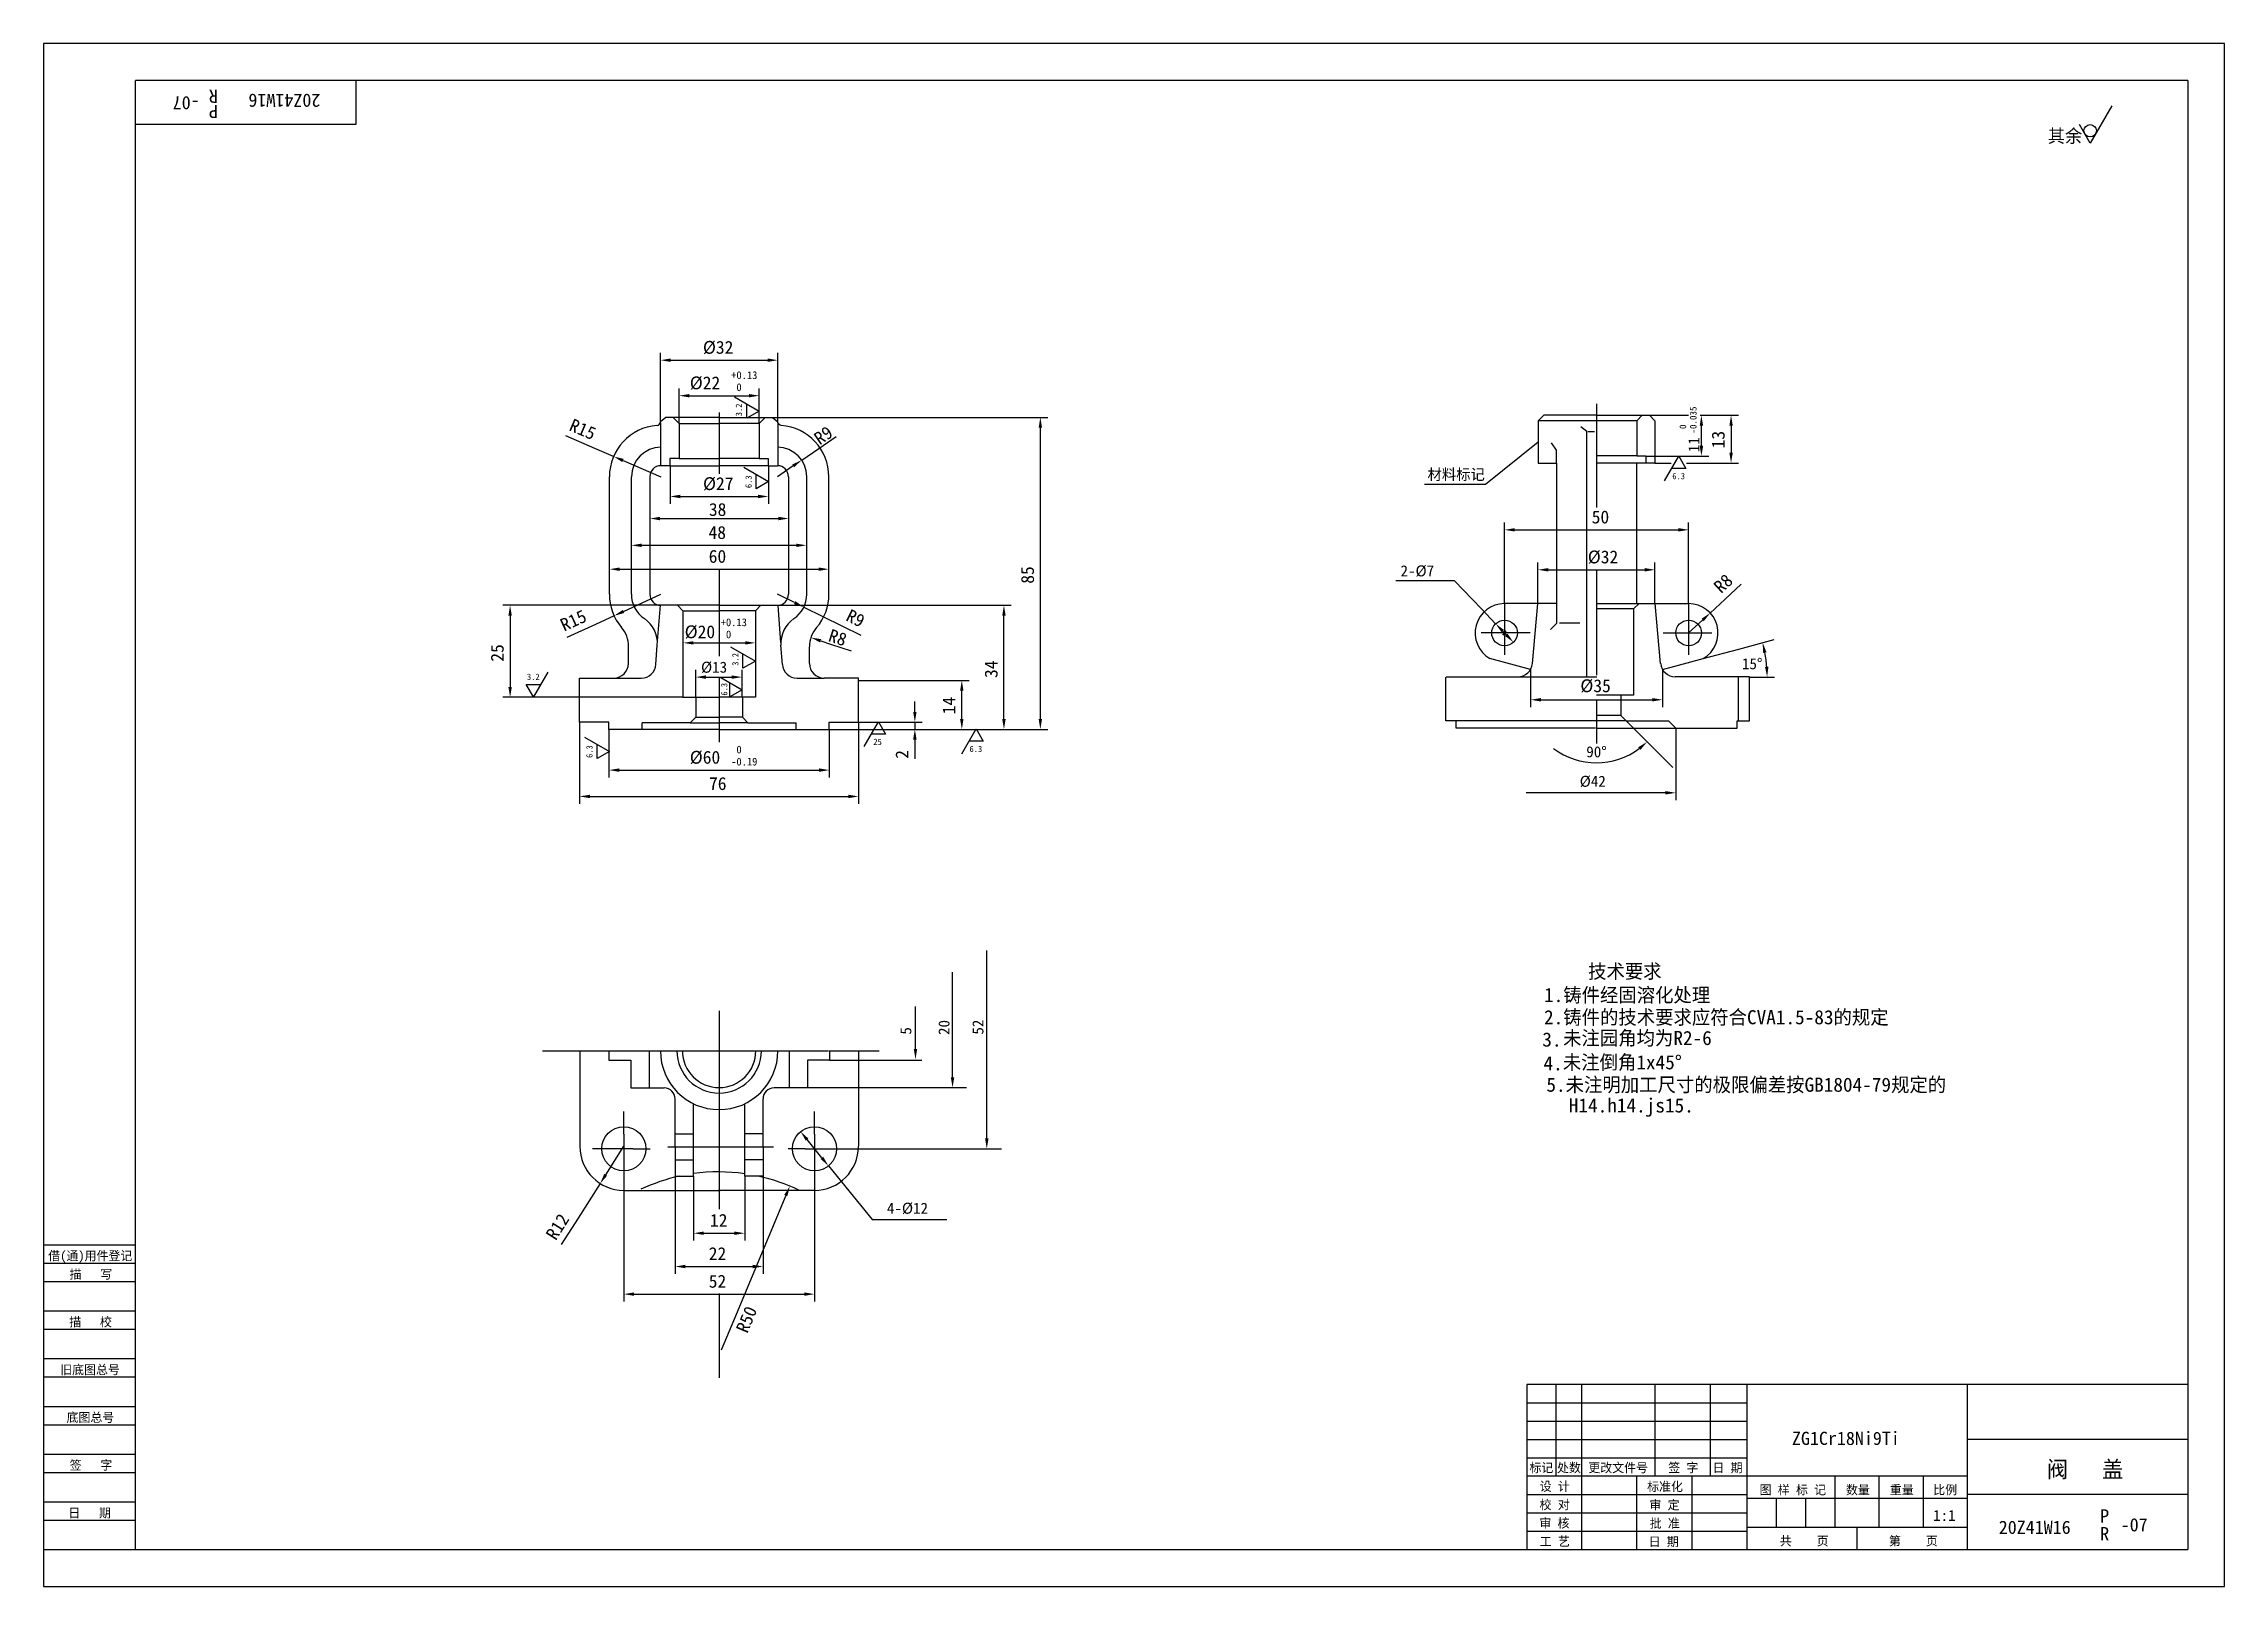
# Model space of a CAD drawing. Header units: metres. Extents: x 0 to 594, y 0 to 420.
import ezdxf

# ---------------------------------------------------------------- set-up
doc = ezdxf.new("R2010")
doc.units = ezdxf.units.M
for name, color, linetype in [('B', 3, 'Continuous'), ('C', 6, 'Continuous'), ('D', 1, 'Continuous'), ('FL', 5, 'Continuous'), ('T', 7, 'Continuous'), ('TL', 4, 'Continuous')]:
    doc.layers.add(name, color=color, linetype=linetype)

# ---------------------------------------------------------------- blocks, each defined once
blk = doc.blocks.new('TUKUN2')
at = {"layer": 'FL'}
for p, q in [((594, 420), (0, 420)), ((0, 420), (0, 0)), ((594, 0), (594, 420)), ((0, 83), (25, 83)), ((0, 75), (25, 75)), ((0, 70), (25, 70)), ((0, 62), (25, 62)), ((0, 57), (25, 57)), ((412, 30), (412, 55)), ((419, 10), (419, 55)), ((439, 30), (439, 55)), ((454, 30), (454, 55)), ((0, 49), (25, 49)), ((404, 50), (464, 50)), ((0, 44), (25, 44)), ((404, 45), (464, 45)), ((0, 36), (25, 36)), ((404, 40), (464, 40)), ((0, 31), (25, 31)), ((404, 35), (464, 35)), ((449, 10), (449, 30)), ((404, 25), (464, 25)), ((0, 23), (25, 23)), ((0, 18), (25, 18)), ((404, 20), (464, 20)), ((404, 15), (464, 15)), ((0, 0), (594, 0))]:
    blk.add_line(p, q, dxfattribs=at)
at = {"layer": 'TL'}
for p, q in [((584, 410), (25, 410)), ((25, 10), (25, 410)), ((85, 410), (85, 398)), ((584, 410), (584, 10)), ((85, 398), (25, 398)), ((0, 93), (25, 93)), ((0, 88), (25, 88)), ((584, 55), (404, 55)), ((404, 55), (404, 10)), ((464, 10), (464, 55)), ((524, 10), (524, 55)), ((584, 40), (524, 40)), ((524, 30), (404, 30)), ((434, 10), (434, 30)), ((488, 16), (488, 30)), ((500, 16), (500, 30)), ((512, 16), (512, 30)), ((464, 24), (524, 24)), ((472, 16), (472, 24)), ((480, 16), (480, 24)), ((584, 25), (524, 25)), ((524, 16), (464, 16)), ((494, 10), (494, 16)), ((0, 10), (584, 10))]:
    blk.add_line(p, q, dxfattribs=at)
at = {"layer": 'T'}
for s, p in [('借(通)用件登记', (1.26, 88.76)), ('描   写', (7.09, 83.76)), ('描   校', (6.98, 70.76)), ('旧底图总号', (4.52, 57.76)), ('底图总号', (6.25, 44.76)), ('签   字', (7.1, 31.76)), ('标记', (404.71, 31.07)), ('处数', (412.22, 31.07)), ('更改文件号', (420.75, 31.07)), ('签 字', (442.53, 31.07)), ('日 期', (454.57, 31.07)), ('校 对', (407.48, 20.99)), ('设 计', (407.5, 25.99)), ('标准化', (436.77, 25.93)), ('审 定', (437.39, 20.93)), ('图 样 标 记', (467.4, 25.04)), ('数量', (490.92, 25.04)), ('重量', (502.88, 25.04)), ('比例', (514.7, 25.04)), ('日   期', (6.72, 18.76)), ('审 核', (407.41, 15.99)), ('批 准', (437.46, 15.93)), ('工 艺', (407.52, 10.99)), ('日 期', (437.18, 10.93)), ('共    页', (472.91, 11.13)), ('第    页', (502.62, 11.13))]:
    blk.add_text(s, height=2.5, dxfattribs=at).set_placement(p)

msp = doc.modelspace()

# ---------------------------------------------------------------- linework, layer by layer
at = {"layer": 'B'}
for p, q in [((171.91, 123.19), (176.94, 123.19)), ((196.09, 123.19), (191.06, 123.19)), ((171.91, 116.16), (176.94, 116.16)), ((196.09, 116.16), (191.06, 116.16))]:
    msp.add_line(p, q, dxfattribs=at)
at = {"layer": 'C'}
for p, q in [((423, 321.93), (423, 293.72)), ((184, 319.56), (184, 302.9)), ((184, 276.92), (184, 253.28)), ((423, 276.76), (423, 248.06)), ((397.93, 267.61), (397.93, 253.63)), ((448.07, 267.61), (448.07, 253.63)), ((404.89, 259.55), (391.58, 259.55)), ((441.11, 259.55), (454.42, 259.55)), ((184, 247.31), (184, 229.81)), ((423, 241.21), (423, 229.5)), ((184, 156.66), (184, 102.71)), ((135.87, 145.79), (154.1, 145.79)), ((154.1, 145.79), (164.88, 145.79)), ((164.88, 145.79), (203.01, 145.79)), ((203.01, 145.79), (213.78, 145.79)), ((214, 145.79), (227.57, 145.79)), ((158.03, 123.07), (158.03, 129.25)), ((209.97, 123.07), (209.97, 129.25)), ((151.76, 119.14), (149.48, 119.14)), ((160.6, 119.14), (151.76, 119.14)), ((158.03, 123.07), (158.03, 112.69)), ((160.6, 119.14), (165.17, 119.14)), ((170.03, 119.68), (198.85, 119.68)), ((207.4, 119.14), (202.83, 119.14)), ((207.4, 119.14), (216.24, 119.14)), ((209.97, 123.07), (209.97, 112.69)), ((216.24, 119.14), (218.52, 119.14)), ((158.03, 112.69), (158.03, 110.72)), ((209.97, 112.69), (209.97, 110.72)), ((184, 79.75), (184, 56.79))]:
    msp.add_line(p, q, dxfattribs=at)
at = {"layer": 'D'}
for p, q in [((557.44, 392.91), (554.52, 397.98)), ((563.3, 403.05), (557.44, 392.91)), ((168, 317.06), (168, 335.82)), ((170.8, 333.82), (197.2, 333.82)), ((200, 317.06), (200, 335.82)), ((173.11, 316.6), (173.11, 326.15)), ((175.91, 324.15), (192.09, 324.15)), ((188.17, 323.88), (194.93, 319.97)), ((191.55, 318.02), (191.55, 321.92)), ((194.89, 316.6), (194.89, 326.15)), ((194.93, 319.97), (191.55, 318.02)), ((198.5, 318.26), (273.49, 318.26)), ((271.49, 236.12), (271.49, 315.46)), ((437.39, 318.81), (448.04, 318.81)), ((451.2, 318.81), (453.55, 318.81)), ((451.55, 310.52), (451.55, 316.01)), ((453.55, 318.81), (461.63, 318.81)), ((459.63, 316.01), (459.63, 308.62)), ((150.1, 309.82), (142.2, 313.2)), ((155.24, 307.61), (150.1, 309.82)), ((206.49, 306.62), (211.11, 309.79)), ((211.11, 309.79), (215.86, 313.04)), ((407.08, 311.53), (392.77, 299.98)), ((157.82, 306.51), (168.11, 302.1)), ((170.62, 305.07), (170.62, 294.72)), ((190.7, 304.69), (197.46, 300.78)), ((197.42, 305.07), (197.42, 294.72)), ((204.18, 305.04), (199.89, 302.1)), ((436.44, 307.72), (453.55, 307.72)), ((438.9, 305.82), (443.29, 305.82)), ((441.5, 300.96), (445.4, 307.72)), ((447.35, 304.34), (443.45, 304.34)), ((445.4, 307.72), (447.35, 304.34)), ((447.51, 305.82), (461.63, 305.82)), ((194.08, 298.83), (194.08, 302.74)), ((197.46, 300.78), (194.08, 298.83)), ((392.77, 299.98), (376.1, 299.98)), ((173.42, 296.72), (194.62, 296.72)), ((167.91, 290.71), (200.15, 290.71)), ((397.93, 267.55), (397.93, 289.63)), ((400.73, 287.63), (445.27, 287.63)), ((448.07, 267.61), (448.07, 289.63)), ((162.9, 283.42), (204.99, 283.42)), ((156.9, 276.92), (211.08, 276.92)), ((384.28, 273.73), (368.33, 273.73)), ((391.62, 266.11), (384.28, 273.73)), ((407.04, 267.56), (407.04, 278.76)), ((409.84, 276.76), (436.1, 276.76)), ((438.9, 267.56), (438.9, 278.76)), ((157.94, 265.41), (168.11, 270.1)), ((204.56, 267.81), (199.89, 270.1)), ((453.94, 264.99), (458.04, 268.79)), ((458.04, 268.79), (462.39, 272.82)), ((168.11, 267.1), (125.06, 267.1)), ((127.06, 264.3), (127.06, 244.85)), ((150.31, 261.9), (142.51, 258.31)), ((155.4, 264.24), (150.31, 261.9)), ((200.02, 267.1), (263.58, 267.1)), ((207.07, 266.58), (217.41, 261.52)), ((217.41, 261.52), (222.58, 258.99)), ((261.58, 236.12), (261.58, 264.3)), ((395.5, 262.07), (391.62, 266.11)), ((451.88, 263.08), (448.07, 259.55)), ((177.01, 256.86), (191.09, 256.86)), ((187.11, 255.8), (193.87, 251.9)), ((211.67, 257.43), (214.33, 256.55)), ((214.33, 256.55), (219.96, 254.71)), ((397.45, 260.05), (398.42, 259.04)), ((397.5, 259), (398.36, 260.1)), ((461.7, 255.19), (471.36, 257.78)), ((177.61, 242.05), (177.61, 249.54)), ((190.24, 242.05), (190.24, 249.54)), ((190.49, 249.94), (190.49, 253.85)), ((193.87, 251.9), (190.49, 249.94)), ((405.04, 249.64), (405.04, 239.37)), ((440.96, 249.64), (440.96, 239.37)), ((452.04, 252.61), (461.7, 255.19)), ((133.43, 242.17), (131.48, 245.55)), ((131.48, 245.55), (135.38, 245.55)), ((137.33, 248.93), (133.43, 242.17)), ((180.41, 247.54), (187.44, 247.54)), ((184.47, 247.45), (190.26, 244.1)), ((186.88, 242.15), (186.88, 246.05)), ((190.26, 244.1), (186.88, 242.15)), ((222, 246.66), (252.1, 246.66)), ((250.1, 236.12), (250.1, 243.86)), ((464.57, 247.55), (471.5, 247.55)), ((174.21, 242.05), (125.06, 242.05)), ((237.31, 238.06), (237.31, 240.86)), ((407.84, 241.37), (438.16, 241.37)), ((146, 235.26), (146, 213.06)), ((154, 233.26), (154, 220.22)), ((214, 233.26), (214, 220.22)), ((214.02, 233.32), (239.31, 233.32)), ((221.89, 235.26), (239.31, 235.26)), ((222, 235.26), (222, 213.06)), ((223.47, 228.63), (227.37, 235.39)), ((229.32, 232.01), (225.42, 232.01)), ((227.37, 235.39), (229.32, 232.01)), ((237.31, 235.26), (237.31, 233.32)), ((239.31, 233.32), (252.1, 233.32)), ((250.08, 226.69), (253.98, 233.45)), ((252.1, 233.32), (263.58, 233.32)), ((253.98, 233.45), (255.93, 230.07)), ((263.58, 233.32), (273.49, 233.32)), ((431.07, 235.61), (438.14, 228.54)), ((444.56, 233.62), (444.56, 214.04)), ((147.36, 231.21), (154.12, 227.31)), ((150.74, 225.36), (150.74, 229.26)), ((154.12, 227.31), (150.74, 225.36)), ((237.31, 230.52), (237.31, 227.72)), ((237.31, 227.72), (237.31, 225.3)), ((255.93, 230.07), (252.03, 230.07)), ((438.14, 228.54), (435.35, 231.33)), ((438.14, 228.54), (443.8, 222.89)), ((156.8, 222.22), (211.2, 222.22)), ((148.8, 215.06), (219.2, 215.06)), ((441.76, 216.04), (403.85, 216.04)), ((256.91, 121.94), (256.91, 173.15)), ((247.58, 138.58), (247.58, 167.2)), ((237.48, 151.48), (237.48, 157.85)), ((237.48, 149.05), (237.48, 151.48)), ((237.48, 146.25), (237.48, 149.05)), ((214.04, 143.21), (239.23, 143.21)), ((207.99, 135.78), (246.3, 135.78)), ((246.3, 135.78), (251.37, 135.78)), ((153.1, 112.04), (158.04, 119.8)), ((211.99, 116.66), (207.95, 121.62)), ((218.52, 119.14), (253.11, 119.14)), ((253.11, 119.14), (260.95, 119.14)), ((213.76, 114.48), (217.29, 110.14)), ((151.59, 109.68), (145.6, 100.28)), ((158.03, 110.72), (158.03, 77.56)), ((172.03, 111.68), (172.03, 85.08)), ((177.03, 111.68), (177.03, 94.14)), ((190.97, 111.68), (190.97, 94.14)), ((195.97, 111.68), (195.97, 85.08)), ((209.97, 110.72), (209.97, 77.56)), ((217.29, 110.14), (225.66, 99.85)), ((202.16, 106.39), (188.15, 72.88)), ((145.6, 100.28), (140.99, 93.04)), ((179.83, 96.14), (188.17, 96.14)), ((225.66, 99.85), (246.02, 99.85)), ((174.83, 87.08), (193.17, 87.08)), ((160.83, 79.56), (207.17, 79.56)), ((188.15, 72.88), (184.58, 64.34))]:
    msp.add_line(p, q, dxfattribs=at)
msp.add_circle((557.44, 396.29), 1.69, dxfattribs=at)
for centre, radius, start, end in [((433.18, 247.55), 36.28, 4.42, 10.58), ((422.97, 243.71), 19.5, 233.23, 306.77)]:
    msp.add_arc(centre, radius, start, end, dxfattribs=at)
for points in [[(170.8, 334.28), (170.8, 333.35), (168, 333.82)], [(197.2, 334.28), (197.2, 333.35), (200, 333.82)], [(175.91, 324.62), (175.91, 323.69), (173.11, 324.15)], [(192.09, 324.62), (192.09, 323.69), (194.89, 324.15)], [(271.03, 315.46), (271.96, 315.46), (271.49, 318.26)], [(451.09, 316.01), (452.02, 316.01), (451.55, 318.81)], [(459.17, 316.01), (460.1, 316.01), (459.63, 318.81)], [(451.09, 310.52), (452.02, 310.52), (451.55, 307.72)], [(157.63, 306.08), (158, 306.94), (155.24, 307.61)], [(204.44, 304.66), (203.91, 305.43), (206.49, 306.62)], [(459.17, 308.62), (460.1, 308.62), (459.63, 305.82)], [(173.42, 297.19), (173.42, 296.25), (170.62, 296.72)], [(194.62, 297.19), (194.62, 296.25), (197.42, 296.72)], [(167.91, 291.18), (167.91, 290.24), (165.11, 290.71)], [(200.15, 291.18), (200.15, 290.24), (202.95, 290.71)], [(400.73, 288.1), (400.73, 287.17), (397.93, 287.63)], [(445.27, 288.1), (445.27, 287.17), (448.07, 287.63)], [(162.9, 283.88), (162.9, 282.95), (160.1, 283.42)], [(204.99, 283.88), (204.99, 282.95), (207.79, 283.42)], [(156.9, 277.38), (156.9, 276.45), (154.1, 276.92)], [(211.08, 277.38), (211.08, 276.45), (213.88, 276.92)], [(409.84, 277.23), (409.84, 276.3), (407.04, 276.76)], [(436.1, 277.23), (436.1, 276.3), (438.9, 276.76)], [(204.35, 267.4), (204.76, 268.23), (207.07, 266.58)], [(126.6, 264.3), (127.53, 264.3), (127.06, 267.1)], [(158.14, 264.99), (157.75, 265.84), (155.4, 264.24)], [(261.11, 264.3), (262.04, 264.3), (261.58, 267.1)], [(397.11, 259.73), (397.78, 260.38), (395.5, 262.07)], [(452.2, 262.74), (451.57, 263.43), (453.94, 264.99)], [(177.01, 257.32), (177.01, 256.39), (174.21, 256.86)], [(191.09, 257.32), (191.09, 256.39), (193.89, 256.86)], [(211.52, 256.98), (211.81, 257.87), (209.01, 258.3)], [(398.08, 258.72), (398.75, 259.37), (400.36, 257.03)], [(468.38, 254.11), (469.29, 254.31), (468.22, 256.94)], [(469.81, 250.37), (468.88, 250.33), (469.45, 247.55)], [(126.6, 244.85), (127.53, 244.85), (127.06, 242.05)], [(180.41, 248), (180.41, 247.07), (177.61, 247.54)], [(187.44, 248), (187.44, 247.07), (190.24, 247.54)], [(249.63, 243.86), (250.56, 243.86), (250.1, 246.66)], [(236.84, 238.06), (237.78, 238.06), (237.31, 235.26)], [(407.84, 241.84), (407.84, 240.91), (405.04, 241.37)], [(438.16, 241.84), (438.16, 240.91), (440.96, 241.37)], [(236.84, 230.52), (237.78, 230.52), (237.31, 233.32)], [(249.63, 236.12), (250.56, 236.12), (250.1, 233.32)], [(261.11, 236.12), (262.04, 236.12), (261.58, 233.32)], [(271.03, 236.12), (271.96, 236.12), (271.49, 233.32)], [(434.34, 228.44), (434.95, 227.73), (436.76, 229.92)], [(156.8, 222.69), (156.8, 221.76), (154, 222.22)], [(211.2, 222.69), (211.2, 221.76), (214, 222.22)], [(148.8, 215.52), (148.8, 214.59), (146, 215.06)], [(219.2, 215.52), (219.2, 214.59), (222, 215.06)], [(441.76, 216.51), (441.76, 215.58), (444.56, 216.04)], [(237.02, 146.25), (237.95, 146.25), (237.48, 143.45)], [(247.11, 138.58), (248.04, 138.58), (247.58, 135.78)], [(207.59, 121.33), (208.32, 121.92), (206.19, 123.79)], [(256.44, 121.94), (257.38, 121.94), (256.91, 119.14)], [(211.63, 116.36), (212.35, 116.95), (213.76, 114.48)], [(153.49, 111.79), (152.7, 112.29), (151.59, 109.68)], [(202.59, 106.21), (201.73, 106.57), (203.24, 108.97)], [(179.83, 96.61), (179.83, 95.68), (177.03, 96.14)], [(188.17, 96.61), (188.17, 95.68), (190.97, 96.14)], [(174.83, 87.55), (174.83, 86.61), (172.03, 87.08)], [(193.17, 87.55), (193.17, 86.61), (195.97, 87.08)], [(160.83, 80.02), (160.83, 79.09), (158.03, 79.56)], [(207.17, 80.02), (207.17, 79.09), (209.97, 79.56)]]:
    msp.add_solid(points, dxfattribs=at)
at = {"layer": 'TL'}
for p, q in [((169.5, 318.26), (168, 317.06)), ((168, 316.76), (168, 317.06)), ((168, 316.76), (168, 305.09)), ((171.5, 318.26), (169.5, 318.26)), ((171.46, 318.26), (173.11, 316.6)), ((184, 318.26), (171.5, 318.26)), ((173.11, 316.6), (173.11, 307.1)), ((173.11, 316.6), (183.99, 316.6)), ((184, 318.26), (196.5, 318.26)), ((194.89, 316.6), (184.01, 316.6)), ((196.54, 318.26), (194.89, 316.6)), ((194.89, 316.6), (194.89, 307.1)), ((196.5, 318.26), (198.5, 318.26)), ((198.5, 318.26), (200, 317.06)), ((200, 316.76), (200, 317.06)), ((200, 316.76), (200, 305.09)), ((422.97, 317.32), (407.09, 317.32)), ((408.61, 318.81), (407.11, 317.31)), ((407.11, 317.31), (407.11, 305.81)), ((423.11, 318.81), (408.61, 318.81)), ((420.3, 314.41), (418.72, 315.67)), ((422.89, 318.81), (435.43, 318.81)), ((433.95, 317.32), (422.97, 317.32)), ((435.45, 318.82), (433.95, 317.32)), ((433.95, 317.32), (433.95, 307.82)), ((435.54, 318.81), (437.39, 318.81)), ((437.39, 318.81), (438.89, 317.31)), ((438.89, 317.31), (438.89, 305.81)), ((412.1, 309.36), (410.75, 311.32)), ((412.1, 305.75), (412.1, 309.36)), ((420.3, 247.68), (420.3, 314.41)), ((420.61, 314.44), (422.42, 314.44)), ((170.61, 305.1), (168.11, 305.1)), ((173.11, 307.1), (170.61, 307.1)), ((170.61, 307.1), (170.61, 305.1)), ((170.61, 305.1), (183.97, 305.1)), ((173.11, 307.1), (183.91, 307.1)), ((197.39, 305.1), (184.03, 305.1)), ((194.89, 307.1), (184.09, 307.1)), ((194.89, 307.1), (197.39, 307.1)), ((197.39, 307.1), (197.39, 305.1)), ((197.39, 305.1), (199.89, 305.1)), ((407.11, 305.81), (412.1, 305.81)), ((412.1, 305.79), (412.1, 267.62)), ((436.48, 305.81), (422.89, 305.81)), ((433.95, 307.82), (422.97, 307.82)), ((423, 305.81), (423.11, 305.81)), ((433.9, 305.79), (433.9, 267.62)), ((433.95, 307.82), (436.45, 307.82)), ((436.45, 307.82), (436.45, 305.77)), ((438.89, 305.81), (436.48, 305.81)), ((154.11, 270.1), (154.11, 302.1)), ((160.11, 270.1), (160.11, 302.1)), ((165.11, 302.1), (165.11, 270.1)), ((202.89, 302.1), (202.89, 270.1)), ((207.89, 270.1), (207.89, 302.1)), ((213.89, 270.1), (213.89, 302.1)), ((407.2, 267.61), (397.93, 267.61)), ((405.55, 251.26), (407.02, 267.59)), ((411.43, 267.61), (407.2, 267.61)), ((412.1, 267.61), (411.43, 267.61)), ((412.1, 267.62), (412.1, 262.1)), ((423.07, 267.61), (434.57, 267.61)), ((434.57, 267.61), (433.07, 266.11)), ((434.57, 267.61), (438.8, 267.61)), ((438.8, 267.61), (448.07, 267.61)), ((440.45, 251.26), (438.98, 267.59)), ((167.16, 256.24), (168, 267.11)), ((172.5, 267.1), (168.11, 267.1)), ((184, 267.1), (172.5, 267.1)), ((172.64, 267.1), (174.14, 265.6)), ((174.14, 265.6), (174.14, 242.1)), ((174.14, 265.6), (183.97, 265.6)), ((184, 267.1), (195.5, 267.1)), ((193.86, 265.6), (184.03, 265.6)), ((195.36, 267.1), (193.86, 265.6)), ((193.86, 265.6), (193.86, 242.1)), ((195.5, 267.1), (199.89, 267.1)), ((200.78, 256.92), (200.06, 267.07)), ((412.1, 262.1), (410.42, 260.46)), ((412.88, 262.32), (418.42, 262.32)), ((433.07, 266.11), (422.99, 266.11)), ((433.07, 266.11), (433.07, 242.61)), ((159.3, 255.81), (159.3, 255.92)), ((159.3, 251.26), (159.3, 255.81)), ((166.77, 250.97), (167.16, 256.24)), ((201.23, 250.97), (200.84, 256.24)), ((208.61, 251.26), (208.61, 255.81)), ((405.04, 249.64), (393.96, 252.61)), ((440.96, 249.64), (452.04, 252.61)), ((146, 235.26), (146, 247.26)), ((146, 247.26), (162.78, 247.26)), ((205.22, 247.26), (212.61, 247.26)), ((222, 247.26), (212.61, 247.26)), ((222, 235.26), (222, 247.26)), ((381.95, 235.61), (381.95, 247.53)), ((382.01, 247.62), (384.14, 247.62)), ((384.14, 247.62), (401.56, 247.62)), ((401.56, 247.62), (423.11, 247.62)), ((461.86, 247.62), (444.44, 247.62)), ((461.68, 235.59), (461.68, 247.55)), ((464.67, 247.62), (461.86, 247.62)), ((464.63, 235.62), (464.63, 247.55)), ((174.14, 242.1), (177.64, 242.1)), ((177.64, 242.1), (177.64, 236.6)), ((177.64, 242.1), (183.98, 242.1)), ((190.36, 242.1), (184.02, 242.1)), ((190.36, 242.1), (190.36, 236.6)), ((193.86, 242.1), (190.36, 242.1)), ((429.57, 242.61), (422.99, 242.61)), ((433.07, 242.61), (429.57, 242.61)), ((429.57, 242.61), (429.57, 237.11)), ((154, 235.26), (146, 235.26)), ((154, 233.26), (154, 235.26)), ((162.95, 233.26), (154, 233.26)), ((184, 233.26), (162.95, 233.26)), ((176.14, 235.1), (162.99, 235.1)), ((163.01, 233.31), (163.01, 235.1)), ((177.64, 236.6), (176.14, 235.1)), ((176.14, 235.1), (183.98, 235.1)), ((177.64, 236.6), (183.98, 236.6)), ((184, 233.26), (205.04, 233.26)), ((190.36, 236.6), (184.02, 236.6)), ((191.86, 235.1), (184.02, 235.1)), ((190.36, 236.6), (191.86, 235.1)), ((191.86, 235.1), (205.01, 235.1)), ((204.99, 233.31), (204.99, 235.1)), ((205.04, 233.26), (214, 233.26)), ((214, 235.26), (222, 235.26)), ((214, 233.26), (214, 235.26)), ((384.72, 235.61), (381.95, 235.61)), ((423, 235.61), (384.61, 235.61)), ((384.72, 233.62), (384.72, 235.62)), ((401.44, 233.62), (384.72, 233.62)), ((422.72, 233.62), (401.53, 233.62)), ((429.57, 237.11), (422.99, 237.11)), ((431.07, 235.61), (422.99, 235.61)), ((423.28, 233.62), (444.47, 233.62)), ((429.57, 237.11), (431.07, 235.61)), ((431.07, 235.61), (442.57, 235.61)), ((442.57, 235.61), (444.56, 233.62)), ((444.56, 233.62), (461.28, 233.62)), ((461.28, 233.62), (461.28, 235.62)), ((461.28, 235.62), (461.86, 235.62)), ((461.86, 235.62), (464.63, 235.62)), ((146.04, 145.8), (146.04, 119.8)), ((153.91, 145.72), (153.91, 143.22)), ((153.91, 143.22), (159.91, 143.22)), ((159.91, 143.22), (159.91, 135.72)), ((164.92, 145.72), (164.92, 135.64)), ((203.08, 145.72), (203.08, 135.64)), ((208.09, 143.22), (208.09, 135.72)), ((214.09, 143.22), (208.09, 143.22)), ((214.09, 145.72), (214.09, 143.22)), ((221.96, 145.8), (221.96, 119.8)), ((159.91, 135.72), (164.88, 135.72)), ((164.88, 135.7), (169.03, 135.7)), ((172.03, 119.68), (172.03, 132.7)), ((177.03, 111.68), (177.03, 131.39)), ((190.97, 111.68), (190.97, 131.39)), ((195.97, 119.68), (195.97, 132.7)), ((203.12, 135.7), (198.97, 135.7)), ((208.09, 135.72), (203.12, 135.72)), ((172.03, 119.68), (172.03, 111.68)), ((195.97, 119.68), (195.97, 111.68)), ((158.04, 107.8), (184.3, 107.8)), ((172.03, 111.68), (177.03, 111.68)), ((209.96, 107.8), (183.7, 107.8)), ((195.97, 111.68), (190.97, 111.68))]:
    msp.add_line(p, q, dxfattribs=at)
for points in [[(167.08, 316.06, 0.34), (167.98, 316.9, 0.34)], [(200.92, 316.06, -0.34), (200.02, 316.9, -0.34)]]:
    msp.add_lwpolyline(points, format="xyb", dxfattribs=at)
for centre, radius in [((397.93, 259.55), 3.5), ((448.07, 259.55), 3.5), ((158.03, 119.14), 6), ((209.97, 119.14), 6)]:
    msp.add_circle(centre, radius, dxfattribs=at)
for centre, radius, start, end in [((168.11, 302.1), 14, 94.26, 180), ((199.89, 302.1), 14, 0, 85.74), ((168.11, 302.1), 8, 90, 180), ((199.89, 302.1), 8, 0, 90), ((168.11, 302.1), 3, 90, 180), ((199.89, 302.1), 3, 0, 90), ((168.11, 270.1), 14, 180, 220.14), ((168.11, 270.1), 8, 180, 236.07), ((168.11, 270.1), 3, 180, 270), ((199.89, 270.1), 3, 270, 0), ((199.89, 270.1), 8, 303.93, 0), ((199.89, 270.1), 14, 319.48, 0), ((397.93, 259.55), 8, 90, 240.21), ((448.07, 259.55), 8, 299.79, 90), ((159.18, 256.83), 8, 355.79, 56.07), ((208.82, 256.83), 8, 123.93, 184.21), ((151.3, 255.92), 8, 0, 40.14), ((216.61, 255.81), 8, 139.48, 180), ((155.3, 251.26), 4, 270, 0), ((162.78, 251.26), 4, 270, 355.79), ((205.22, 251.26), 4, 184.21, 270), ((212.61, 251.26), 4, 180, 270), ((397.93, 259.55), 8, 269.79, 270), ((401.56, 251.62), 4, 270, 354.84), ((444.44, 251.62), 4, 185.16, 270), ((448.07, 259.55), 8, 270, 270.21), ((184, 145.79), 16, 180, 0), ((184, 145.79), 11.5, 180, 0), ((184, 145.79), 10, 180, 0), ((169.03, 132.7), 3, 0, 90), ((198.97, 132.7), 3, 90, 180), ((158.04, 119.8), 12, 180, 270), ((209.96, 119.8), 12, 270, 0), ((183.95, 62.84), 50, 102.39, 115.17), ((183.95, 62.84), 50, 81.94, 97.95), ((183.95, 62.84), 50, 64.16, 77.61)]:
    msp.add_arc(centre, radius, start, end, dxfattribs=at)

# ---------------------------------------------------------------- block references
at = {"layer": 'D'}
msp.add_blockref('TUKUN2', (0, 0), dxfattribs=at)

# ---------------------------------------------------------------- texts
for s, height, rotation, p in [('-07', 3.6, 180, (42.51, 405.64)), ('R', 3.6, 180, (47.45, 407.47)), ('20Z41W16', 3.6, 180, (75.38, 406.32)), ('P', 3.6, 180, (47.45, 403.32)), ('3.2', 1.7, 90, (190.2, 318.55)), ('-0.035', 1.8, 90, (450.22, 313.86)), ('R15', 3.5, 336.82, (142.89, 314.81)), ('R9', 3.5, 34.4, (211.4, 310.59)), (' 0', 1.8, 90, (447.4, 313.86)), ('11', 3, 90, (451.03, 308.76)), ('13', 3.5, 90, (457.88, 309.81)), ('6.3', 1.7, 90, (192.85, 299)), ('85', 3.5, 90, (269.74, 272.96)), ('R8', 3.5, 42.83, (456.92, 270.14)), ('R15', 3.5, 24.73, (141.78, 259.9)), ('R9', 3.5, 333.92, (218.26, 263.05)), ('25', 3.5, 90, (125.31, 251.74)), ('R8', 3.5, 341.88, (213.5, 257.4)), ('3.2', 1.7, 90, (189.26, 250.63)), ('34', 3.5, 90, (259.83, 247.3)), ('6.3', 1.7, 90, (186.24, 242.49)), ('14', 3.5, 90, (248.35, 237.41)), ('6.3', 1.7, 90, (149.51, 225.53)), ('2', 3.5, 90, (235.56, 225.3)), ('5', 3, 90, (236.35, 150.21)), ('20', 3, 90, (246.74, 150.11)), ('52', 3, 90, (255.99, 150.21)), ('R12', 3.5, 57.49, (139.51, 93.98)), ('R50', 3.5, 67.31, (191.69, 68.7))]:
    msp.add_text(s, height=height, rotation=rotation, dxfattribs=at).set_placement(p)
for s, height, p in [('其余', 3.6, (545.89, 393.06)), ('%%c32', 3.5, (179.58, 335.57)), ('%%C22', 3.5, (176, 325.9)), ('+0.13', 2.1, (187.28, 328.7)), (' 0', 2.1, (187.28, 325.41)), ('材料标记', 3, (376.96, 301.23)), ('6.3', 1.7, (443.62, 301.41)), ('%%C27', 3.5, (179.61, 298.47)), ('38', 3.5, (181.2, 291.43)), ('50', 3.5, (421.67, 289.38)), ('48', 3.5, (181.11, 285.17)), ('60', 3.5, (181.16, 278.67)), ('%%c32', 3.5, (420.6, 278.51)), ('2-%%c7', 3, (369.6, 274.97)), ('%%c20', 3.5, (174.61, 258.13)), ('+0.13', 2.1, (184.43, 261.41)), (' 0', 2.1, (184.43, 258.12)), ('%%c13', 3, (179.07, 248.74)), ('15%%d', 3, (462.6, 249.68)), ('3.2', 1.7, (131.65, 246.78)), ('%%c35', 3.5, (418.58, 243.44)), ('%%c60', 3.5, (176, 223.97)), (' 0', 2.1, (187.28, 226.77)), ('25', 1.7, (226, 229.08)), ('6.3', 1.7, (252.2, 227.14)), ('90%%D', 3, (420.2, 225.71)), ('76', 3.5, (181.25, 216.81)), ('-0.19', 2.1, (187.28, 223.48)), ('%%c42', 3, (418.4, 217.68)), ('技术要求', 3.85, (420.69, 165.52)), ('1.铸件经固溶化处理', 3.85, (408.68, 159.07)), ('2.铸件的技术要求应符合CVA1.5-83的规定', 3.85, (408.68, 153.02)), ('3.', 3.85, (408.21, 146.95)), ('未注园角均为R2-6', 3.85, (413.88, 147.37)), ('4.', 3.85, (408.55, 140.49)), ('未注倒角1x45%%d', 3.85, (413.81, 140.76)), ('5.未注明加工尺寸的极限偏差按GB1804-79规定的', 3.85, (409.33, 134.65)), ('  H14.h14.js15.', 3.85, (410.19, 129.01)), ('12', 3.5, (181.5, 97.89)), ('4-%%c12', 3, (229.71, 101.45)), ('22', 3.5, (181.17, 88.83)), ('52', 3.5, (181.17, 81.31)), ('ZG1Cr18Ni9Ti', 3.6, (476.21, 38.5)), ('阀   盖', 4.5, (545.62, 29.63)), ('1:1', 3, (514.66, 17.81)), ('20Z41W16', 3.6, (532.54, 14.28)), ('P', 3.6, (560.16, 17.37)), ('-07', 3.6, (565.76, 14.97)), ('R', 3.6, (560.16, 12.55))]:
    msp.add_text(s, height=height, dxfattribs=at).set_placement(p)

doc.saveas('drawing.dxf')
